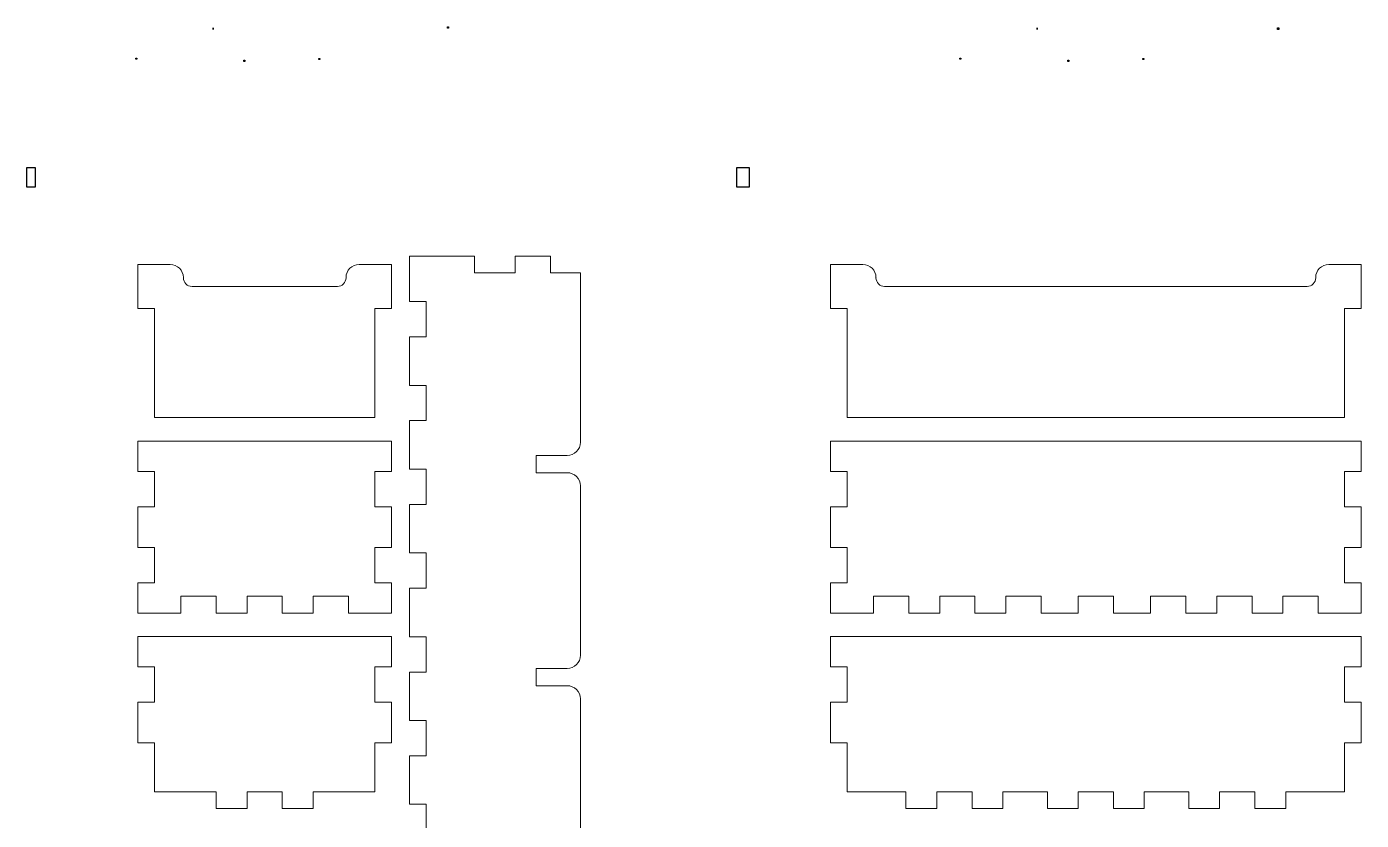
# Model space of a CAD drawing. Header units: millimetres. Extents: x -497 to 476, y -462 to 475.
# Drawn here: x -497.3 to -194.5, y -301.7 to -121.8 of the extents above; entities that cross this region are included whole.
import ezdxf

# ---------------------------------------------------------------- set-up
doc = ezdxf.new("R2010")
doc.units = ezdxf.units.MM
doc.header["$MEASUREMENT"] = 0
doc.header["$XCLIPFRAME"] = 0
doc.layers.add('layer 1', color=7, linetype='Continuous')
picture_1 = doc.add_image_def('image1.jpg', size_in_pixel=(9879, 22904))
picture_2 = doc.add_image_def('image2.jpg', size_in_pixel=(1035, 1337))
picture_3 = doc.add_image_def('image3.jpg', size_in_pixel=(308, 1810))
picture_4 = doc.add_image_def('image4.jpg', size_in_pixel=(1030, 1266))
picture_5 = doc.add_image_def('image5.jpg', size_in_pixel=(1122, 1332))
picture_6 = doc.add_image_def('image6.jpg', size_in_pixel=(1323, 1851))
picture_7 = doc.add_image_def('image7.jpg', size_in_pixel=(14190, 22904))
picture_8 = doc.add_image_def('image8.jpg', size_in_pixel=(1035, 1337))
picture_9 = doc.add_image_def('image9.jpg', size_in_pixel=(308, 1810))
picture_10 = doc.add_image_def('image10.jpg', size_in_pixel=(1030, 1266))
picture_11 = doc.add_image_def('image11.jpg', size_in_pixel=(1122, 1332))
picture_12 = doc.add_image_def('image12.jpg', size_in_pixel=(1783, 1808))

msp = doc.modelspace()

# ---------------------------------------------------------------- linework, layer by layer
at = {"layer": 'layer 1', "lineweight": 9}
for points, knots in [([(-371.6441, -216.0119), (-371.6441, -216.0119), (-371.6441, -177.6119), (-371.6441, -177.6119), (-371.6441, -177.6119), (-371.6441, -177.6119), (-378.4261, -177.6119), (-378.4261, -177.6119), (-378.4261, -177.6119), (-378.4261, -177.6119), (-378.4261, -173.8119), (-378.4261, -173.8119), (-378.4261, -173.8119), (-378.4261, -173.8119), (-386.4262, -173.8119), (-386.4262, -173.8119), (-386.4262, -173.8119), (-386.4262, -173.8119), (-386.4262, -177.6119), (-386.4262, -177.6119), (-386.4262, -177.6119), (-386.4262, -177.6119), (-395.6621, -177.6119), (-395.6621, -177.6119), (-395.6621, -177.6119), (-395.6621, -177.6119), (-395.6621, -173.8119), (-395.6621, -173.8119), (-395.6621, -173.8119), (-395.6621, -173.8119), (-406.6441, -173.8119), (-406.6441, -173.8119), (-406.6441, -173.8119), (-406.6441, -173.8119), (-410.4442, -173.8119), (-410.4442, -173.8119), (-410.4442, -173.8119), (-410.4442, -173.8119), (-410.4442, -177.6119), (-410.4442, -177.6119), (-410.4442, -177.6119), (-410.4442, -177.6119), (-410.4442, -184.1118), (-410.4442, -184.1118), (-410.4442, -184.1118), (-410.4442, -184.1118), (-406.6441, -184.1118), (-406.6441, -184.1118), (-406.6441, -184.1118), (-406.6441, -184.1118), (-406.6441, -192.1119), (-406.6441, -192.1119), (-406.6441, -192.1119), (-406.6441, -192.1119), (-410.4442, -192.1119), (-410.4442, -192.1119), (-410.4442, -192.1119), (-410.4442, -192.1119), (-410.4442, -203.1119), (-410.4442, -203.1119), (-410.4442, -203.1119), (-410.4442, -203.1119), (-406.6441, -203.1119), (-406.6441, -203.1119), (-406.6441, -203.1119), (-406.6441, -203.1119), (-406.6441, -211.1118), (-406.6441, -211.1118), (-406.6441, -211.1118), (-406.6441, -211.1118), (-410.4442, -211.1118), (-410.4442, -211.1118), (-410.4442, -211.1118), (-410.4442, -211.1118), (-410.4442, -222.1119), (-410.4442, -222.1119), (-410.4442, -222.1119), (-410.4442, -222.1119), (-406.6441, -222.1119), (-406.6441, -222.1119), (-406.6441, -222.1119), (-406.6441, -222.1119), (-406.6441, -230.1119), (-406.6441, -230.1119), (-406.6441, -230.1119), (-406.6441, -230.1119), (-410.4442, -230.1119), (-410.4442, -230.1119), (-410.4442, -230.1119), (-410.4442, -230.1119), (-410.4442, -241.1119), (-410.4442, -241.1119), (-410.4442, -241.1119), (-410.4442, -241.1119), (-406.6441, -241.1119), (-406.6441, -241.1119), (-406.6441, -241.1119), (-406.6441, -241.1119), (-406.6441, -249.1118), (-406.6441, -249.1118), (-406.6441, -249.1118), (-406.6441, -249.1118), (-410.4442, -249.1118), (-410.4442, -249.1118), (-410.4442, -249.1118), (-410.4442, -249.1118), (-410.4442, -260.1118), (-410.4442, -260.1118), (-410.4442, -260.1118), (-410.4442, -260.1118), (-406.6441, -260.1118), (-406.6441, -260.1118), (-406.6441, -260.1118), (-406.6441, -260.1118), (-406.6441, -268.1119), (-406.6441, -268.1119), (-406.6441, -268.1119), (-406.6441, -268.1119), (-410.4442, -268.1119), (-410.4442, -268.1119), (-410.4442, -268.1119), (-410.4442, -268.1119), (-410.4442, -279.1118), (-410.4442, -279.1118), (-410.4442, -279.1118), (-410.4442, -279.1118), (-406.6441, -279.1118), (-406.6441, -279.1118), (-406.6441, -279.1118), (-406.6441, -279.1118), (-406.6441, -287.1118), (-406.6441, -287.1118), (-406.6441, -287.1118), (-406.6441, -287.1118), (-410.4442, -287.1118), (-410.4442, -287.1118), (-410.4442, -287.1118), (-410.4442, -287.1118), (-410.4442, -298.1119), (-410.4442, -298.1119), (-410.4442, -298.1119), (-410.4442, -298.1119), (-406.6441, -298.1119), (-406.6441, -298.1119), (-406.6441, -298.1119), (-406.6441, -298.1119), (-406.6441, -306.1119), (-406.6441, -306.1119), (-406.6441, -306.1119), (-406.6441, -306.1119), (-410.4442, -306.1119), (-410.4442, -306.1119)], [0, 0, 0, 0, 0.02564103, 0.02564103, 0.02564103, 0.02564103, 0.05128205, 0.05128205, 0.05128205, 0.05128205, 0.07692308, 0.07692308, 0.07692308, 0.07692308, 0.1025641, 0.1025641, 0.1025641, 0.1025641, 0.12820513, 0.12820513, 0.12820513, 0.12820513, 0.15384615, 0.15384615, 0.15384615, 0.15384615, 0.17948718, 0.17948718, 0.17948718, 0.17948718, 0.20512821, 0.20512821, 0.20512821, 0.20512821, 0.23076923, 0.23076923, 0.23076923, 0.23076923, 0.25641026, 0.25641026, 0.25641026, 0.25641026, 0.28205128, 0.28205128, 0.28205128, 0.28205128, 0.30769231, 0.30769231, 0.30769231, 0.30769231, 0.33333333, 0.33333333, 0.33333333, 0.33333333, 0.35897436, 0.35897436, 0.35897436, 0.35897436, 0.38461538, 0.38461538, 0.38461538, 0.38461538, 0.41025641, 0.41025641, 0.41025641, 0.41025641, 0.43589744, 0.43589744, 0.43589744, 0.43589744, 0.46153846, 0.46153846, 0.46153846, 0.46153846, 0.48717949, 0.48717949, 0.48717949, 0.48717949, 0.51282051, 0.51282051, 0.51282051, 0.51282051, 0.53846154, 0.53846154, 0.53846154, 0.53846154, 0.56410256, 0.56410256, 0.56410256, 0.56410256, 0.58974359, 0.58974359, 0.58974359, 0.58974359, 0.61538462, 0.61538462, 0.61538462, 0.61538462, 0.64102564, 0.64102564, 0.64102564, 0.64102564, 0.66666667, 0.66666667, 0.66666667, 0.66666667, 0.69230769, 0.69230769, 0.69230769, 0.69230769, 0.71794872, 0.71794872, 0.71794872, 0.71794872, 0.74358974, 0.74358974, 0.74358974, 0.74358974, 0.76923077, 0.76923077, 0.76923077, 0.76923077, 0.79487179, 0.79487179, 0.79487179, 0.79487179, 0.82051282, 0.82051282, 0.82051282, 0.82051282, 0.84615385, 0.84615385, 0.84615385, 0.84615385, 0.87179487, 0.87179487, 0.87179487, 0.87179487, 0.8974359, 0.8974359, 0.8974359, 0.8974359, 0.92307692, 0.92307692, 0.92307692, 0.92307692, 0.94871795, 0.94871795, 0.94871795, 0.94871795, 1, 1, 1, 1]), ([(-464.7285, -175.6876), (-464.7285, -175.6876), (-468.2748, -175.6876), (-468.2748, -175.6876), (-468.2748, -175.6876), (-468.2748, -175.6876), (-472.0749, -175.6876), (-472.0749, -175.6876), (-472.0749, -175.6876), (-472.0749, -175.6876), (-472.0749, -185.6876), (-472.0749, -185.6876), (-472.0749, -185.6876), (-472.0749, -185.6876), (-468.275, -185.6876), (-468.275, -185.6876), (-468.275, -185.6876), (-468.275, -185.6876), (-468.275, -185.6876), (-468.275, -185.6876), (-468.275, -185.6876), (-468.275, -185.6876), (-468.275, -210.4013), (-468.275, -210.4013), (-468.275, -210.4013), (-468.275, -210.4013), (-467.7749, -210.4013), (-467.7749, -210.4013), (-467.7749, -210.4013), (-467.7749, -210.4013), (-418.7748, -210.4013), (-418.7748, -210.4013), (-418.7748, -210.4013), (-418.7748, -210.4013), (-418.275, -210.4013), (-418.275, -210.4013), (-418.275, -210.4013), (-418.275, -210.4013), (-418.275, -185.6876), (-418.275, -185.6876), (-418.275, -185.6876), (-418.275, -185.6876), (-414.475, -185.6876), (-414.475, -185.6876), (-414.475, -185.6876), (-414.475, -185.6876), (-414.475, -175.6876), (-414.475, -175.6876), (-414.475, -175.6876), (-414.475, -175.6876), (-418.275, -175.6876), (-418.275, -175.6876)], [0, 0, 0, 0, 0.07142857, 0.07142857, 0.07142857, 0.07142857, 0.14285714, 0.14285714, 0.14285714, 0.14285714, 0.21428571, 0.21428571, 0.21428571, 0.21428571, 0.28571429, 0.28571429, 0.28571429, 0.28571429, 0.35714286, 0.35714286, 0.35714286, 0.35714286, 0.42857143, 0.42857143, 0.42857143, 0.42857143, 0.5, 0.5, 0.5, 0.5, 0.57142857, 0.57142857, 0.57142857, 0.57142857, 0.64285714, 0.64285714, 0.64285714, 0.64285714, 0.71428571, 0.71428571, 0.71428571, 0.71428571, 0.78571429, 0.78571429, 0.78571429, 0.78571429, 0.85714286, 0.85714286, 0.85714286, 0.85714286, 1, 1, 1, 1]), ([(-307.5737, -175.6876), (-307.5737, -175.6876), (-311.1201, -175.6876), (-311.1201, -175.6876), (-311.1201, -175.6876), (-311.1201, -175.6876), (-314.9202, -175.6876), (-314.9202, -175.6876), (-314.9202, -175.6876), (-314.9202, -175.6876), (-314.9202, -185.6876), (-314.9202, -185.6876), (-314.9202, -185.6876), (-314.9202, -185.6876), (-311.1203, -185.6876), (-311.1203, -185.6876), (-311.1203, -185.6876), (-311.1203, -185.6876), (-311.1203, -210.4013), (-311.1203, -210.4013), (-311.1203, -210.4013), (-311.1203, -210.4013), (-310.6202, -210.4013), (-310.6202, -210.4013), (-310.6202, -210.4013), (-310.6202, -210.4013), (-198.7599, -210.4013), (-198.7599, -210.4013), (-198.7599, -210.4013), (-198.7599, -210.4013), (-198.26, -210.4013), (-198.26, -210.4013), (-198.26, -210.4013), (-198.26, -210.4013), (-198.26, -185.6876), (-198.26, -185.6876), (-198.26, -185.6876), (-198.26, -185.6876), (-194.46, -185.6876), (-194.46, -185.6876), (-194.46, -185.6876), (-194.46, -185.6876), (-194.46, -175.6876), (-194.46, -175.6876), (-194.46, -175.6876), (-194.46, -175.6876), (-198.26, -175.6876), (-198.26, -175.6876), (-198.26, -175.6876), (-198.26, -175.6876), (-201.8065, -175.6876), (-201.8065, -175.6876)], [0, 0, 0, 0, 0.07142857, 0.07142857, 0.07142857, 0.07142857, 0.14285714, 0.14285714, 0.14285714, 0.14285714, 0.21428571, 0.21428571, 0.21428571, 0.21428571, 0.28571429, 0.28571429, 0.28571429, 0.28571429, 0.35714286, 0.35714286, 0.35714286, 0.35714286, 0.42857143, 0.42857143, 0.42857143, 0.42857143, 0.5, 0.5, 0.5, 0.5, 0.57142857, 0.57142857, 0.57142857, 0.57142857, 0.64285714, 0.64285714, 0.64285714, 0.64285714, 0.71428571, 0.71428571, 0.71428571, 0.71428571, 0.78571429, 0.78571429, 0.78571429, 0.78571429, 0.85714286, 0.85714286, 0.85714286, 0.85714286, 1, 1, 1, 1]), ([(-459.5609, -180.6773), (-459.6273, -180.6841), (-459.6946, -180.6876), (-459.7628, -180.6876), (-459.7628, -180.6876), (-460.8481, -180.6876), (-461.7279, -179.808), (-461.7284, -178.7228)], [0, 0, 0, 0, 0.33333333, 0.33333333, 0.33333333, 0.33333333, 1, 1, 1, 1]), ([(-426.989, -180.6773), (-426.989, -180.6773), (-426.989, -180.6876), (-426.989, -180.6876), (-426.989, -180.6876), (-426.989, -180.6876), (-459.5609, -180.6876), (-459.5609, -180.6876), (-459.5609, -180.6876), (-459.5609, -180.6876), (-459.5609, -180.6773), (-459.5609, -180.6773)], [0, 0, 0, 0, 0.25, 0.25, 0.25, 0.25, 0.5, 0.5, 0.5, 0.5, 1, 1, 1, 1]), ([(-424.8232, -178.6876), (-424.823, -178.6991), (-424.8215, -178.7103), (-424.8215, -178.7219), (-424.8215, -178.7219), (-424.8215, -179.8076), (-425.7015, -180.6876), (-426.7871, -180.6876), (-426.7871, -180.6876), (-426.8553, -180.6876), (-426.9226, -180.6841), (-426.989, -180.6773)], [0, 0, 0, 0, 0.25, 0.25, 0.25, 0.25, 0.5, 0.5, 0.5, 0.5, 1, 1, 1, 1]), ([(-204.8082, -178.6876), (-204.8081, -178.6991), (-204.8065, -178.7103), (-204.8065, -178.7219), (-204.8065, -178.7219), (-204.8065, -179.8076), (-205.6866, -180.6876), (-206.7722, -180.6876)], [0, 0, 0, 0, 0.33333333, 0.33333333, 0.33333333, 0.33333333, 1, 1, 1, 1]), ([(-414.475, -222.6163), (-414.475, -222.6163), (-414.475, -215.7342), (-414.475, -215.7342), (-414.475, -215.7342), (-414.475, -215.7342), (-418.275, -215.7342), (-418.275, -215.7342), (-418.275, -215.7342), (-418.275, -215.7342), (-468.275, -215.7342), (-468.275, -215.7342), (-468.275, -215.7342), (-468.275, -215.7342), (-472.0749, -215.7342), (-472.0749, -215.7342), (-472.0749, -215.7342), (-472.0749, -215.7342), (-472.0749, -222.6163), (-472.0749, -222.6163), (-472.0749, -222.6163), (-472.0749, -222.6163), (-468.275, -222.6163), (-468.275, -222.6163), (-468.275, -222.6163), (-468.275, -222.6163), (-468.275, -230.6162), (-468.275, -230.6162), (-468.275, -230.6162), (-468.275, -230.6162), (-472.0749, -230.6162), (-472.0749, -230.6162), (-472.0749, -230.6162), (-472.0749, -230.6162), (-472.0749, -239.8522), (-472.0749, -239.8522), (-472.0749, -239.8522), (-472.0749, -239.8522), (-468.275, -239.8522), (-468.275, -239.8522), (-468.275, -239.8522), (-468.275, -239.8522), (-468.275, -247.8522), (-468.275, -247.8522), (-468.275, -247.8522), (-468.275, -247.8522), (-472.0749, -247.8522), (-472.0749, -247.8522), (-472.0749, -247.8522), (-472.0749, -247.8522), (-472.0749, -254.7342), (-472.0749, -254.7342), (-472.0749, -254.7342), (-472.0749, -254.7342), (-468.275, -254.7342), (-468.275, -254.7342), (-468.275, -254.7342), (-468.275, -254.7342), (-468.275, -254.7343), (-468.275, -254.7343), (-468.275, -254.7343), (-468.275, -254.7343), (-462.275, -254.7343), (-462.275, -254.7343), (-462.275, -254.7343), (-462.275, -254.7343), (-462.275, -250.9343), (-462.275, -250.9343), (-462.275, -250.9343), (-462.275, -250.9343), (-454.275, -250.9343), (-454.275, -250.9343), (-454.275, -250.9343), (-454.275, -250.9343), (-454.275, -254.7343), (-454.275, -254.7343), (-454.275, -254.7343), (-454.275, -254.7343), (-447.275, -254.7343), (-447.275, -254.7343), (-447.275, -254.7343), (-447.275, -254.7343), (-447.275, -250.9343), (-447.275, -250.9343), (-447.275, -250.9343), (-447.275, -250.9343), (-439.275, -250.9343), (-439.275, -250.9343), (-439.275, -250.9343), (-439.275, -250.9343), (-439.275, -254.7343), (-439.275, -254.7343), (-439.275, -254.7343), (-439.275, -254.7343), (-432.2749, -254.7343), (-432.2749, -254.7343), (-432.2749, -254.7343), (-432.2749, -254.7343), (-432.2749, -250.9343), (-432.2749, -250.9343), (-432.2749, -250.9343), (-432.2749, -250.9343), (-424.2749, -250.9343), (-424.2749, -250.9343), (-424.2749, -250.9343), (-424.2749, -250.9343), (-424.2749, -254.7343), (-424.2749, -254.7343), (-424.2749, -254.7343), (-424.2749, -254.7343), (-418.275, -254.7343), (-418.275, -254.7343), (-418.275, -254.7343), (-418.275, -254.7343), (-414.475, -254.7343), (-414.475, -254.7343), (-414.475, -254.7343), (-414.475, -254.7343), (-414.475, -247.8522), (-414.475, -247.8522), (-414.475, -247.8522), (-414.475, -247.8522), (-418.275, -247.8522), (-418.275, -247.8522), (-418.275, -247.8522), (-418.275, -247.8522), (-418.275, -239.8522), (-418.275, -239.8522), (-418.275, -239.8522), (-418.275, -239.8522), (-414.475, -239.8522), (-414.475, -239.8522), (-414.475, -239.8522), (-414.475, -239.8522), (-414.475, -230.6163), (-414.475, -230.6163), (-414.475, -230.6163), (-414.475, -230.6163), (-418.275, -230.6163), (-418.275, -230.6163), (-418.275, -230.6163), (-418.275, -230.6163), (-418.275, -222.6163), (-418.275, -222.6163), (-418.275, -222.6163), (-418.275, -222.6163), (-414.475, -222.6163), (-414.475, -222.6163)], [0, 0, 0, 0, 0.02631579, 0.02631579, 0.02631579, 0.02631579, 0.05263158, 0.05263158, 0.05263158, 0.05263158, 0.07894737, 0.07894737, 0.07894737, 0.07894737, 0.10526316, 0.10526316, 0.10526316, 0.10526316, 0.13157895, 0.13157895, 0.13157895, 0.13157895, 0.15789474, 0.15789474, 0.15789474, 0.15789474, 0.18421053, 0.18421053, 0.18421053, 0.18421053, 0.21052632, 0.21052632, 0.21052632, 0.21052632, 0.23684211, 0.23684211, 0.23684211, 0.23684211, 0.26315789, 0.26315789, 0.26315789, 0.26315789, 0.28947368, 0.28947368, 0.28947368, 0.28947368, 0.31578947, 0.31578947, 0.31578947, 0.31578947, 0.34210526, 0.34210526, 0.34210526, 0.34210526, 0.36842105, 0.36842105, 0.36842105, 0.36842105, 0.39473684, 0.39473684, 0.39473684, 0.39473684, 0.42105263, 0.42105263, 0.42105263, 0.42105263, 0.44736842, 0.44736842, 0.44736842, 0.44736842, 0.47368421, 0.47368421, 0.47368421, 0.47368421, 0.5, 0.5, 0.5, 0.5, 0.52631579, 0.52631579, 0.52631579, 0.52631579, 0.55263158, 0.55263158, 0.55263158, 0.55263158, 0.57894737, 0.57894737, 0.57894737, 0.57894737, 0.60526316, 0.60526316, 0.60526316, 0.60526316, 0.63157895, 0.63157895, 0.63157895, 0.63157895, 0.65789474, 0.65789474, 0.65789474, 0.65789474, 0.68421053, 0.68421053, 0.68421053, 0.68421053, 0.71052632, 0.71052632, 0.71052632, 0.71052632, 0.73684211, 0.73684211, 0.73684211, 0.73684211, 0.76315789, 0.76315789, 0.76315789, 0.76315789, 0.78947368, 0.78947368, 0.78947368, 0.78947368, 0.81578947, 0.81578947, 0.81578947, 0.81578947, 0.84210526, 0.84210526, 0.84210526, 0.84210526, 0.86842105, 0.86842105, 0.86842105, 0.86842105, 0.89473684, 0.89473684, 0.89473684, 0.89473684, 0.92105263, 0.92105263, 0.92105263, 0.92105263, 0.94736842, 0.94736842, 0.94736842, 0.94736842, 1, 1, 1, 1]), ([(-194.46, -222.6163), (-194.46, -222.6163), (-194.46, -215.7342), (-194.46, -215.7342), (-194.46, -215.7342), (-194.46, -215.7342), (-314.9202, -215.7342), (-314.9202, -215.7342), (-314.9202, -215.7342), (-314.9202, -215.7342), (-314.9202, -222.6163), (-314.9202, -222.6163), (-314.9202, -222.6163), (-314.9202, -222.6163), (-311.1203, -222.6163), (-311.1203, -222.6163), (-311.1203, -222.6163), (-311.1203, -222.6163), (-311.1203, -230.6162), (-311.1203, -230.6162), (-311.1203, -230.6162), (-311.1203, -230.6162), (-314.9202, -230.6162), (-314.9202, -230.6162), (-314.9202, -230.6162), (-314.9202, -230.6162), (-314.9202, -239.8522), (-314.9202, -239.8522), (-314.9202, -239.8522), (-314.9202, -239.8522), (-311.1203, -239.8522), (-311.1203, -239.8522), (-311.1203, -239.8522), (-311.1203, -239.8522), (-311.1203, -247.8522), (-311.1203, -247.8522), (-311.1203, -247.8522), (-311.1203, -247.8522), (-314.9202, -247.8522), (-314.9202, -247.8522), (-314.9202, -247.8522), (-314.9202, -247.8522), (-314.9202, -254.7342), (-314.9202, -254.7342), (-314.9202, -254.7342), (-314.9202, -254.7342), (-305.1203, -254.7343), (-305.1203, -254.7343), (-305.1203, -254.7343), (-305.1203, -254.7343), (-305.1203, -250.9343), (-305.1203, -250.9343), (-305.1203, -250.9343), (-305.1203, -250.9343), (-297.1203, -250.9343), (-297.1203, -250.9343), (-297.1203, -250.9343), (-297.1203, -250.9343), (-297.1203, -254.7343), (-297.1203, -254.7343), (-297.1203, -254.7343), (-297.1203, -254.7343), (-290.1202, -254.7343), (-290.1202, -254.7343), (-290.1202, -254.7343), (-290.1202, -254.7343), (-290.1202, -250.9343), (-290.1202, -250.9343), (-290.1202, -250.9343), (-290.1202, -250.9343), (-282.1202, -250.9343), (-282.1202, -250.9343), (-282.1202, -250.9343), (-282.1202, -250.9343), (-282.1202, -254.7343), (-282.1202, -254.7343), (-282.1202, -254.7343), (-282.1202, -254.7343), (-275.1202, -254.7343), (-275.1202, -254.7343), (-275.1202, -254.7343), (-275.1202, -254.7343), (-275.1202, -250.9343), (-275.1202, -250.9343), (-275.1202, -250.9343), (-275.1202, -250.9343), (-267.1202, -250.9343), (-267.1202, -250.9343), (-267.1202, -250.9343), (-267.1202, -250.9343), (-267.1202, -254.7343), (-267.1202, -254.7343), (-267.1202, -254.7343), (-267.1202, -254.7343), (-258.6901, -254.7343), (-258.6901, -254.7343), (-258.6901, -254.7343), (-258.6901, -254.7343), (-258.6901, -250.9343), (-258.6901, -250.9343), (-258.6901, -250.9343), (-258.6901, -250.9343), (-250.6901, -250.9343), (-250.6901, -250.9343), (-250.6901, -250.9343), (-250.6901, -250.9343), (-250.6901, -254.7343), (-250.6901, -254.7343), (-250.6901, -254.7343), (-250.6901, -254.7343), (-242.26, -254.7343), (-242.26, -254.7343), (-242.26, -254.7343), (-242.26, -254.7343), (-242.26, -250.9343), (-242.26, -250.9343), (-242.26, -250.9343), (-242.26, -250.9343), (-234.26, -250.9343), (-234.26, -250.9343), (-234.26, -250.9343), (-234.26, -250.9343), (-234.26, -254.7343), (-234.26, -254.7343), (-234.26, -254.7343), (-234.26, -254.7343), (-227.26, -254.7343), (-227.26, -254.7343), (-227.26, -254.7343), (-227.26, -254.7343), (-227.26, -250.9343), (-227.26, -250.9343), (-227.26, -250.9343), (-227.26, -250.9343), (-219.26, -250.9343), (-219.26, -250.9343), (-219.26, -250.9343), (-219.26, -250.9343), (-219.26, -254.7343), (-219.26, -254.7343), (-219.26, -254.7343), (-219.26, -254.7343), (-212.26, -254.7343), (-212.26, -254.7343), (-212.26, -254.7343), (-212.26, -254.7343), (-212.26, -250.9343), (-212.26, -250.9343), (-212.26, -250.9343), (-212.26, -250.9343), (-204.26, -250.9343), (-204.26, -250.9343), (-204.26, -250.9343), (-204.26, -250.9343), (-204.26, -254.7343), (-204.26, -254.7343), (-204.26, -254.7343), (-204.26, -254.7343), (-194.46, -254.7343), (-194.46, -254.7343), (-194.46, -254.7343), (-194.46, -254.7343), (-194.46, -247.8522), (-194.46, -247.8522), (-194.46, -247.8522), (-194.46, -247.8522), (-198.26, -247.8522), (-198.26, -247.8522), (-198.26, -247.8522), (-198.26, -247.8522), (-198.26, -239.8522), (-198.26, -239.8522), (-198.26, -239.8522), (-198.26, -239.8522), (-194.46, -239.8522), (-194.46, -239.8522), (-194.46, -239.8522), (-194.46, -239.8522), (-194.46, -230.6163), (-194.46, -230.6163), (-194.46, -230.6163), (-194.46, -230.6163), (-198.26, -230.6163), (-198.26, -230.6163), (-198.26, -230.6163), (-198.26, -230.6163), (-198.26, -222.6163), (-198.26, -222.6163), (-198.26, -222.6163), (-198.26, -222.6163), (-194.46, -222.6163), (-194.46, -222.6163)], [0, 0, 0, 0, 0.02040816, 0.02040816, 0.02040816, 0.02040816, 0.04081633, 0.04081633, 0.04081633, 0.04081633, 0.06122449, 0.06122449, 0.06122449, 0.06122449, 0.08163265, 0.08163265, 0.08163265, 0.08163265, 0.10204082, 0.10204082, 0.10204082, 0.10204082, 0.12244898, 0.12244898, 0.12244898, 0.12244898, 0.14285714, 0.14285714, 0.14285714, 0.14285714, 0.16326531, 0.16326531, 0.16326531, 0.16326531, 0.18367347, 0.18367347, 0.18367347, 0.18367347, 0.20408163, 0.20408163, 0.20408163, 0.20408163, 0.2244898, 0.2244898, 0.2244898, 0.2244898, 0.24489796, 0.24489796, 0.24489796, 0.24489796, 0.26530612, 0.26530612, 0.26530612, 0.26530612, 0.28571429, 0.28571429, 0.28571429, 0.28571429, 0.30612245, 0.30612245, 0.30612245, 0.30612245, 0.32653061, 0.32653061, 0.32653061, 0.32653061, 0.34693878, 0.34693878, 0.34693878, 0.34693878, 0.36734694, 0.36734694, 0.36734694, 0.36734694, 0.3877551, 0.3877551, 0.3877551, 0.3877551, 0.40816327, 0.40816327, 0.40816327, 0.40816327, 0.42857143, 0.42857143, 0.42857143, 0.42857143, 0.44897959, 0.44897959, 0.44897959, 0.44897959, 0.46938776, 0.46938776, 0.46938776, 0.46938776, 0.48979592, 0.48979592, 0.48979592, 0.48979592, 0.51020408, 0.51020408, 0.51020408, 0.51020408, 0.53061224, 0.53061224, 0.53061224, 0.53061224, 0.55102041, 0.55102041, 0.55102041, 0.55102041, 0.57142857, 0.57142857, 0.57142857, 0.57142857, 0.59183673, 0.59183673, 0.59183673, 0.59183673, 0.6122449, 0.6122449, 0.6122449, 0.6122449, 0.63265306, 0.63265306, 0.63265306, 0.63265306, 0.65306122, 0.65306122, 0.65306122, 0.65306122, 0.67346939, 0.67346939, 0.67346939, 0.67346939, 0.69387755, 0.69387755, 0.69387755, 0.69387755, 0.71428571, 0.71428571, 0.71428571, 0.71428571, 0.73469388, 0.73469388, 0.73469388, 0.73469388, 0.75510204, 0.75510204, 0.75510204, 0.75510204, 0.7755102, 0.7755102, 0.7755102, 0.7755102, 0.79591837, 0.79591837, 0.79591837, 0.79591837, 0.81632653, 0.81632653, 0.81632653, 0.81632653, 0.83673469, 0.83673469, 0.83673469, 0.83673469, 0.85714286, 0.85714286, 0.85714286, 0.85714286, 0.87755102, 0.87755102, 0.87755102, 0.87755102, 0.89795918, 0.89795918, 0.89795918, 0.89795918, 0.91836735, 0.91836735, 0.91836735, 0.91836735, 0.93877551, 0.93877551, 0.93877551, 0.93877551, 0.95918367, 0.95918367, 0.95918367, 0.95918367, 1, 1, 1, 1]), ([(-374.6441, -222.9119), (-374.6441, -222.9119), (-381.6441, -222.9119), (-381.6441, -222.9119), (-381.6441, -222.9119), (-381.6441, -222.9119), (-381.6441, -219.0119), (-381.6441, -219.0119), (-381.6441, -219.0119), (-381.6441, -219.0119), (-374.6441, -219.0119), (-374.6441, -219.0119)], [0, 0, 0, 0, 0.25, 0.25, 0.25, 0.25, 0.5, 0.5, 0.5, 0.5, 1, 1, 1, 1]), ([(-418.275, -292.1852), (-418.275, -292.1852), (-418.275, -284.1852), (-418.275, -284.1852), (-418.275, -284.1852), (-418.275, -284.1852), (-414.475, -284.1852), (-414.475, -284.1852), (-414.475, -284.1852), (-414.475, -284.1852), (-414.475, -274.9492), (-414.475, -274.9492), (-414.475, -274.9492), (-414.475, -274.9492), (-418.275, -274.9492), (-418.275, -274.9492), (-418.275, -274.9492), (-418.275, -274.9492), (-418.275, -266.9492), (-418.275, -266.9492), (-418.275, -266.9492), (-418.275, -266.9492), (-414.475, -266.9492), (-414.475, -266.9492), (-414.475, -266.9492), (-414.475, -266.9492), (-414.475, -260.0672), (-414.475, -260.0672), (-414.475, -260.0672), (-414.475, -260.0672), (-418.275, -260.0672), (-418.275, -260.0672), (-418.275, -260.0672), (-418.275, -260.0672), (-468.275, -260.0672), (-468.275, -260.0672), (-468.275, -260.0672), (-468.275, -260.0672), (-472.0749, -260.0672), (-472.0749, -260.0672), (-472.0749, -260.0672), (-472.0749, -260.0672), (-472.0749, -266.9492), (-472.0749, -266.9492), (-472.0749, -266.9492), (-472.0749, -266.9492), (-468.275, -266.9492), (-468.275, -266.9492), (-468.275, -266.9492), (-468.275, -266.9492), (-468.275, -274.9492), (-468.275, -274.9492), (-468.275, -274.9492), (-468.275, -274.9492), (-472.0749, -274.9492), (-472.0749, -274.9492), (-472.0749, -274.9492), (-472.0749, -274.9492), (-472.0749, -284.1852), (-472.0749, -284.1852), (-472.0749, -284.1852), (-472.0749, -284.1852), (-468.275, -284.1852), (-468.275, -284.1852), (-468.275, -284.1852), (-468.275, -284.1852), (-468.275, -292.1852), (-468.275, -292.1852), (-468.275, -292.1852), (-468.275, -292.1852), (-468.275, -295.2672), (-468.275, -295.2672), (-468.275, -295.2672), (-468.275, -295.2672), (-454.275, -295.2672), (-454.275, -295.2672), (-454.275, -295.2672), (-454.275, -295.2672), (-454.275, -299.0672), (-454.275, -299.0672), (-454.275, -299.0672), (-454.275, -299.0672), (-447.275, -299.0672), (-447.275, -299.0672), (-447.275, -299.0672), (-447.275, -299.0672), (-447.275, -295.2672), (-447.275, -295.2672), (-447.275, -295.2672), (-447.275, -295.2672), (-439.275, -295.2672), (-439.275, -295.2672), (-439.275, -295.2672), (-439.275, -295.2672), (-439.275, -299.0672), (-439.275, -299.0672), (-439.275, -299.0672), (-439.275, -299.0672), (-432.275, -299.0672), (-432.275, -299.0672), (-432.275, -299.0672), (-432.275, -299.0672), (-432.275, -295.2672), (-432.275, -295.2672), (-432.275, -295.2672), (-432.275, -295.2672), (-424.2749, -295.2672), (-424.2749, -295.2672), (-424.2749, -295.2672), (-424.2749, -295.2672), (-418.275, -295.2672), (-418.275, -295.2672), (-418.275, -295.2672), (-418.275, -295.2672), (-418.275, -292.1852), (-418.275, -292.1852)], [0, 0, 0, 0, 0.03333333, 0.03333333, 0.03333333, 0.03333333, 0.06666667, 0.06666667, 0.06666667, 0.06666667, 0.1, 0.1, 0.1, 0.1, 0.13333333, 0.13333333, 0.13333333, 0.13333333, 0.16666667, 0.16666667, 0.16666667, 0.16666667, 0.2, 0.2, 0.2, 0.2, 0.23333333, 0.23333333, 0.23333333, 0.23333333, 0.26666667, 0.26666667, 0.26666667, 0.26666667, 0.3, 0.3, 0.3, 0.3, 0.33333333, 0.33333333, 0.33333333, 0.33333333, 0.36666667, 0.36666667, 0.36666667, 0.36666667, 0.4, 0.4, 0.4, 0.4, 0.43333333, 0.43333333, 0.43333333, 0.43333333, 0.46666667, 0.46666667, 0.46666667, 0.46666667, 0.5, 0.5, 0.5, 0.5, 0.53333333, 0.53333333, 0.53333333, 0.53333333, 0.56666667, 0.56666667, 0.56666667, 0.56666667, 0.6, 0.6, 0.6, 0.6, 0.63333333, 0.63333333, 0.63333333, 0.63333333, 0.66666667, 0.66666667, 0.66666667, 0.66666667, 0.7, 0.7, 0.7, 0.7, 0.73333333, 0.73333333, 0.73333333, 0.73333333, 0.76666667, 0.76666667, 0.76666667, 0.76666667, 0.8, 0.8, 0.8, 0.8, 0.83333333, 0.83333333, 0.83333333, 0.83333333, 0.86666667, 0.86666667, 0.86666667, 0.86666667, 0.9, 0.9, 0.9, 0.9, 0.93333333, 0.93333333, 0.93333333, 0.93333333, 1, 1, 1, 1]), ([(-265.6901, -295.2672), (-265.6901, -295.2672), (-265.6901, -299.0672), (-265.6901, -299.0672), (-265.6901, -299.0672), (-265.6901, -299.0672), (-258.6901, -299.0672), (-258.6901, -299.0672), (-258.6901, -299.0672), (-258.6901, -299.0672), (-258.6901, -295.2672), (-258.6901, -295.2672), (-258.6901, -295.2672), (-258.6901, -295.2672), (-250.6901, -295.2672), (-250.6901, -295.2672), (-250.6901, -295.2672), (-250.6901, -295.2672), (-250.6901, -299.0672), (-250.6901, -299.0672), (-250.6901, -299.0672), (-250.6901, -299.0672), (-243.6901, -299.0672), (-243.6901, -299.0672), (-243.6901, -299.0672), (-243.6901, -299.0672), (-243.6901, -295.2672), (-243.6901, -295.2672), (-243.6901, -295.2672), (-243.6901, -295.2672), (-233.6024, -295.2672), (-233.6024, -295.2672), (-233.6024, -295.2672), (-233.6024, -295.2672), (-233.6024, -299.0672), (-233.6024, -299.0672), (-233.6024, -299.0672), (-233.6024, -299.0672), (-226.6024, -299.0672), (-226.6024, -299.0672), (-226.6024, -299.0672), (-226.6024, -299.0672), (-226.6024, -295.2672), (-226.6024, -295.2672), (-226.6024, -295.2672), (-226.6024, -295.2672), (-218.6024, -295.2672), (-218.6024, -295.2672), (-218.6024, -295.2672), (-218.6024, -295.2672), (-218.6024, -299.0672), (-218.6024, -299.0672), (-218.6024, -299.0672), (-218.6024, -299.0672), (-211.6024, -299.0672), (-211.6024, -299.0672), (-211.6024, -299.0672), (-211.6024, -299.0672), (-211.6024, -295.2672), (-211.6024, -295.2672), (-211.6024, -295.2672), (-211.6024, -295.2672), (-198.26, -295.2672), (-198.26, -295.2672), (-198.26, -295.2672), (-198.26, -295.2672), (-198.26, -292.1852), (-198.26, -292.1852), (-198.26, -292.1852), (-198.26, -292.1852), (-198.26, -284.1852), (-198.26, -284.1852), (-198.26, -284.1852), (-198.26, -284.1852), (-194.46, -284.1852), (-194.46, -284.1852), (-194.46, -284.1852), (-194.46, -284.1852), (-194.46, -274.9492), (-194.46, -274.9492), (-194.46, -274.9492), (-194.46, -274.9492), (-198.26, -274.9492), (-198.26, -274.9492), (-198.26, -274.9492), (-198.26, -274.9492), (-198.26, -266.9492), (-198.26, -266.9492), (-198.26, -266.9492), (-198.26, -266.9492), (-194.46, -266.9492), (-194.46, -266.9492), (-194.46, -266.9492), (-194.46, -266.9492), (-194.46, -260.0672), (-194.46, -260.0672), (-194.46, -260.0672), (-194.46, -260.0672), (-314.9202, -260.0672), (-314.9202, -260.0672), (-314.9202, -260.0672), (-314.9202, -260.0672), (-314.9202, -266.9492), (-314.9202, -266.9492), (-314.9202, -266.9492), (-314.9202, -266.9492), (-311.1203, -266.9492), (-311.1203, -266.9492), (-311.1203, -266.9492), (-311.1203, -266.9492), (-311.1203, -274.9492), (-311.1203, -274.9492), (-311.1203, -274.9492), (-311.1203, -274.9492), (-314.9202, -274.9492), (-314.9202, -274.9492), (-314.9202, -274.9492), (-314.9202, -274.9492), (-314.9202, -284.1852), (-314.9202, -284.1852), (-314.9202, -284.1852), (-314.9202, -284.1852), (-311.1203, -284.1852), (-311.1203, -284.1852), (-311.1203, -284.1852), (-311.1203, -284.1852), (-311.1203, -292.1852), (-311.1203, -292.1852), (-311.1203, -292.1852), (-311.1203, -292.1852), (-311.1203, -295.2672), (-311.1203, -295.2672), (-311.1203, -295.2672), (-311.1203, -295.2672), (-297.7779, -295.2672), (-297.7779, -295.2672), (-297.7779, -295.2672), (-297.7779, -295.2672), (-297.7779, -299.0672), (-297.7779, -299.0672), (-297.7779, -299.0672), (-297.7779, -299.0672), (-290.7778, -299.0672), (-290.7778, -299.0672), (-290.7778, -299.0672), (-290.7778, -299.0672), (-290.7778, -295.2672), (-290.7778, -295.2672), (-290.7778, -295.2672), (-290.7778, -295.2672), (-282.7778, -295.2672), (-282.7778, -295.2672), (-282.7778, -295.2672), (-282.7778, -295.2672), (-282.7778, -299.0672), (-282.7778, -299.0672), (-282.7778, -299.0672), (-282.7778, -299.0672), (-275.7778, -299.0672), (-275.7778, -299.0672), (-275.7778, -299.0672), (-275.7778, -299.0672), (-275.7778, -295.2672), (-275.7778, -295.2672), (-275.7778, -295.2672), (-275.7778, -295.2672), (-265.6901, -295.2672), (-265.6901, -295.2672)], [0, 0, 0, 0, 0.02325581, 0.02325581, 0.02325581, 0.02325581, 0.04651163, 0.04651163, 0.04651163, 0.04651163, 0.06976744, 0.06976744, 0.06976744, 0.06976744, 0.09302326, 0.09302326, 0.09302326, 0.09302326, 0.11627907, 0.11627907, 0.11627907, 0.11627907, 0.13953488, 0.13953488, 0.13953488, 0.13953488, 0.1627907, 0.1627907, 0.1627907, 0.1627907, 0.18604651, 0.18604651, 0.18604651, 0.18604651, 0.20930233, 0.20930233, 0.20930233, 0.20930233, 0.23255814, 0.23255814, 0.23255814, 0.23255814, 0.25581395, 0.25581395, 0.25581395, 0.25581395, 0.27906977, 0.27906977, 0.27906977, 0.27906977, 0.30232558, 0.30232558, 0.30232558, 0.30232558, 0.3255814, 0.3255814, 0.3255814, 0.3255814, 0.34883721, 0.34883721, 0.34883721, 0.34883721, 0.37209302, 0.37209302, 0.37209302, 0.37209302, 0.39534884, 0.39534884, 0.39534884, 0.39534884, 0.41860465, 0.41860465, 0.41860465, 0.41860465, 0.44186047, 0.44186047, 0.44186047, 0.44186047, 0.46511628, 0.46511628, 0.46511628, 0.46511628, 0.48837209, 0.48837209, 0.48837209, 0.48837209, 0.51162791, 0.51162791, 0.51162791, 0.51162791, 0.53488372, 0.53488372, 0.53488372, 0.53488372, 0.55813953, 0.55813953, 0.55813953, 0.55813953, 0.58139535, 0.58139535, 0.58139535, 0.58139535, 0.60465116, 0.60465116, 0.60465116, 0.60465116, 0.62790698, 0.62790698, 0.62790698, 0.62790698, 0.65116279, 0.65116279, 0.65116279, 0.65116279, 0.6744186, 0.6744186, 0.6744186, 0.6744186, 0.69767442, 0.69767442, 0.69767442, 0.69767442, 0.72093023, 0.72093023, 0.72093023, 0.72093023, 0.74418605, 0.74418605, 0.74418605, 0.74418605, 0.76744186, 0.76744186, 0.76744186, 0.76744186, 0.79069767, 0.79069767, 0.79069767, 0.79069767, 0.81395349, 0.81395349, 0.81395349, 0.81395349, 0.8372093, 0.8372093, 0.8372093, 0.8372093, 0.86046512, 0.86046512, 0.86046512, 0.86046512, 0.88372093, 0.88372093, 0.88372093, 0.88372093, 0.90697674, 0.90697674, 0.90697674, 0.90697674, 0.93023256, 0.93023256, 0.93023256, 0.93023256, 0.95348837, 0.95348837, 0.95348837, 0.95348837, 1, 1, 1, 1]), ([(-374.6441, -271.2119), (-374.6441, -271.2119), (-381.6441, -271.2119), (-381.6441, -271.2119), (-381.6441, -271.2119), (-381.6441, -271.2119), (-381.6441, -267.3119), (-381.6441, -267.3119), (-381.6441, -267.3119), (-381.6441, -267.3119), (-374.6441, -267.3119), (-374.6441, -267.3119)], [0, 0, 0, 0, 0.25, 0.25, 0.25, 0.25, 0.5, 0.5, 0.5, 0.5, 1, 1, 1, 1]), ([(-410.4442, -306.1119), (-410.4442, -306.1119), (-410.4442, -312.6118), (-410.4442, -312.6118), (-410.4442, -312.6118), (-410.4442, -312.6118), (-406.6441, -312.6118), (-406.6441, -312.6118), (-406.6441, -312.6118), (-406.6441, -312.6118), (-403.6622, -312.6118), (-403.6622, -312.6118), (-403.6622, -312.6118), (-403.6622, -312.6118), (-403.6622, -316.4119), (-403.6622, -316.4119), (-403.6622, -316.4119), (-403.6622, -316.4119), (-395.6621, -316.4119), (-395.6621, -316.4119), (-395.6621, -316.4119), (-395.6621, -316.4119), (-395.6621, -312.6118), (-395.6621, -312.6118), (-395.6621, -312.6118), (-395.6621, -312.6118), (-386.4262, -312.6118), (-386.4262, -312.6118), (-386.4262, -312.6118), (-386.4262, -312.6118), (-386.4262, -316.4119), (-386.4262, -316.4119), (-386.4262, -316.4119), (-386.4262, -316.4119), (-378.4261, -316.4119), (-378.4261, -316.4119), (-378.4261, -316.4119), (-378.4261, -316.4119), (-378.4261, -312.6118), (-378.4261, -312.6118), (-378.4261, -312.6118), (-378.4261, -312.6118), (-371.6441, -312.6118), (-371.6441, -312.6118), (-371.6441, -312.6118), (-371.6441, -312.6118), (-371.6441, -274.2118), (-371.6441, -274.2118)], [0, 0, 0, 0, 0.07692308, 0.07692308, 0.07692308, 0.07692308, 0.15384615, 0.15384615, 0.15384615, 0.15384615, 0.23076923, 0.23076923, 0.23076923, 0.23076923, 0.30769231, 0.30769231, 0.30769231, 0.30769231, 0.38461538, 0.38461538, 0.38461538, 0.38461538, 0.46153846, 0.46153846, 0.46153846, 0.46153846, 0.53846154, 0.53846154, 0.53846154, 0.53846154, 0.61538462, 0.61538462, 0.61538462, 0.61538462, 0.69230769, 0.69230769, 0.69230769, 0.69230769, 0.76923077, 0.76923077, 0.76923077, 0.76923077, 0.84615385, 0.84615385, 0.84615385, 0.84615385, 1, 1, 1, 1])]:
    msp.add_open_spline(points, degree=3, knots=knots, dxfattribs=at)
for points in [[(-461.7284, -178.6876), (-461.7284, -177.0308), (-463.0715, -175.6876), (-464.7285, -175.6876)], [(-421.8215, -175.6876), (-423.4783, -175.6876), (-424.8215, -177.0308), (-424.8215, -178.6876)], [(-418.275, -175.6876), (-418.275, -175.6876), (-421.8215, -175.6876), (-421.8215, -175.6876)], [(-304.5737, -178.6876), (-304.5737, -177.0308), (-305.9168, -175.6876), (-307.5737, -175.6876)], [(-201.8065, -175.6876), (-203.4633, -175.6876), (-204.8065, -177.0308), (-204.8065, -178.6876)], [(-461.7284, -178.7211), (-461.7283, -178.7098), (-461.7269, -178.6989), (-461.7267, -178.6876)], [(-461.7267, -178.6876), (-461.7267, -178.6876), (-461.7284, -178.6876), (-461.7284, -178.6876)], [(-461.7284, -178.7228), (-461.7284, -178.7228), (-461.7284, -178.7211), (-461.7284, -178.7211)], [(-424.8215, -178.6876), (-424.8215, -178.6876), (-424.8232, -178.6876), (-424.8232, -178.6876)], [(-304.5737, -178.7211), (-304.5736, -178.7098), (-304.5722, -178.6989), (-304.572, -178.6876)], [(-304.572, -178.6876), (-304.572, -178.6876), (-304.5737, -178.6876), (-304.5737, -178.6876)], [(-304.5737, -178.7228), (-304.5737, -178.7228), (-304.5737, -178.7211), (-304.5737, -178.7211)], [(-302.608, -180.6876), (-303.6934, -180.6876), (-304.5732, -179.808), (-304.5737, -178.7228)], [(-206.7722, -180.6876), (-206.7722, -180.6876), (-302.608, -180.6876), (-302.608, -180.6876)], [(-204.8065, -178.6876), (-204.8065, -178.6876), (-204.8082, -178.6876), (-204.8082, -178.6876)], [(-374.6441, -219.0119), (-372.9873, -219.0119), (-371.6441, -217.6687), (-371.6441, -216.0119)], [(-371.6441, -225.9119), (-371.6441, -224.255), (-372.9873, -222.9119), (-374.6441, -222.9119)], [(-371.6441, -264.3119), (-371.6441, -264.3119), (-371.6441, -225.9119), (-371.6441, -225.9119)], [(-374.6441, -267.3119), (-372.9873, -267.3119), (-371.6441, -265.9687), (-371.6441, -264.3119)], [(-371.6441, -274.2118), (-371.6441, -272.555), (-372.9873, -271.2119), (-374.6441, -271.2119)]]:
    msp.add_open_spline(points, degree=3, dxfattribs=at)

# ---------------------------------------------------------------- pictures from other files: only their frames are drawn
at = {"layer": 'layer 1'}
image = msp.add_image(picture_3, insert=(-448.7674, -149.2418), size_in_units=(4.2778, 25.1389), dxfattribs=at)
image.set_boundary_path([(-448.767, -149.242), (-444.481, -124.097)])
image.dxf.flags = 3
image = msp.add_image(picture_6, insert=(-396.3172, -149.5594), size_in_units=(18.375, 25.7083), dxfattribs=at)
image.set_boundary_path([(-396.317, -149.56), (-377.935, -123.843)])
image.dxf.flags = 3
image = msp.add_image(picture_9, insert=(-264.3684, -149.2418), size_in_units=(4.2778, 25.1389), dxfattribs=at)
image.set_boundary_path([(-264.368, -149.242), (-260.082, -124.097)])
image.dxf.flags = 3
image = msp.add_image(picture_12, insert=(-210.5847, -149.2418), size_in_units=(24.7639, 25.1111), dxfattribs=at)
image.set_boundary_path([(-210.585, -149.242), (-185.82, -124.128)])
image.dxf.flags = 3
image = msp.add_image(picture_2, insert=(-466.0389, -149.5594), size_in_units=(14.375, 18.5694), dxfattribs=at)
image.set_boundary_path([(-466.039, -149.56), (-451.657, -130.986)])
image.dxf.flags = 3
image = msp.add_image(picture_4, insert=(-441.8778, -149.0513), size_in_units=(14.3056, 17.5833), dxfattribs=at)
image.set_boundary_path([(-441.878, -149.051), (-427.559, -131.463)])
image.dxf.flags = 3
image = msp.add_image(picture_5, insert=(-425.0822, -149.5274), size_in_units=(15.5833, 18.5), dxfattribs=at)
image.set_boundary_path([(-425.082, -149.527), (-409.493, -131.018)])
image.dxf.flags = 3
image = msp.add_image(picture_8, insert=(-281.6398, -149.5594), size_in_units=(14.375, 18.5694), dxfattribs=at)
image.set_boundary_path([(-281.64, -149.56), (-267.258, -130.986)])
image.dxf.flags = 3
image = msp.add_image(picture_10, insert=(-257.4787, -149.0513), size_in_units=(14.3056, 17.5833), dxfattribs=at)
image.set_boundary_path([(-257.479, -149.051), (-243.16, -131.463)])
image.dxf.flags = 3
image = msp.add_image(picture_11, insert=(-240.6832, -149.5274), size_in_units=(15.5833, 18.5), dxfattribs=at)
image.set_boundary_path([(-240.683, -149.527), (-225.094, -131.018)])
image.dxf.flags = 3
image = msp.add_image(picture_1, insert=(-490.4673, -478.4872), size_in_units=(137.2083, 318.1111), dxfattribs=at)
image.set_boundary_path([(-490.467, -478.487), (-353.252, -160.373)])
image.dxf.flags = 3
image = msp.add_image(picture_7, insert=(-331.5126, -478.4872), size_in_units=(197.0833, 318.1111), dxfattribs=at)
image.set_boundary_path([(-331.513, -478.487), (-134.423, -160.373)])
image.dxf.flags = 3

doc.saveas('drawing.dxf')
